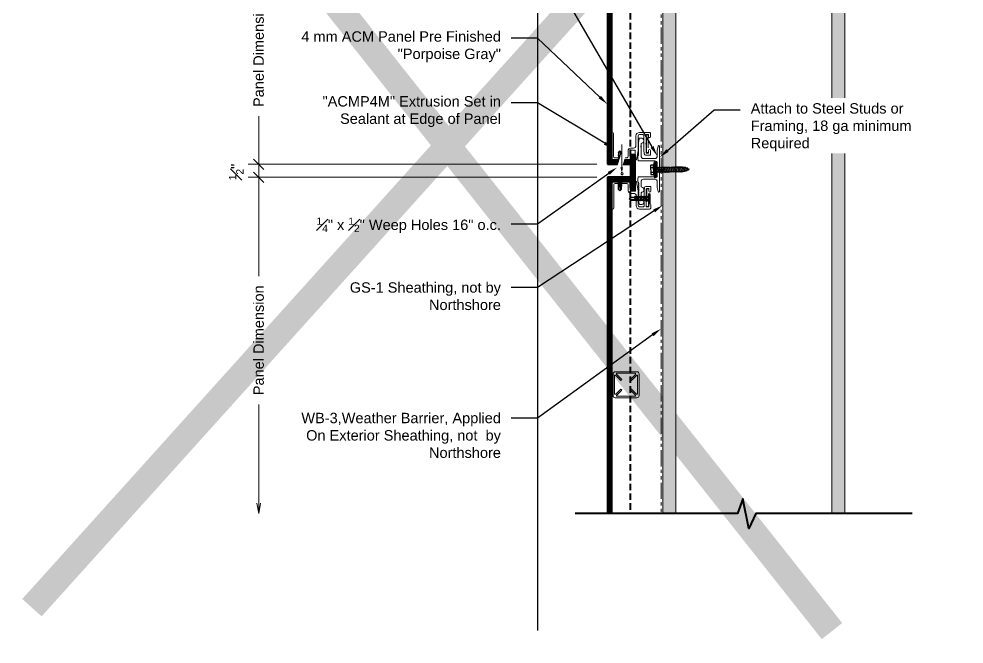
# Model space of a CAD drawing. Header units: inches. Extents: x -301 to 39679, y -468 to 370.
# Drawn here: x 105.8 to 142.13, y -259.43 to -235.39 of the extents above; entities that cross this region are included whole.
import ezdxf
from ezdxf import colors
from ezdxf.entities.mleader import LeaderData, LeaderLine
from ezdxf.math import Vec2, Vec3

# ---------------------------------------------------------------- set-up
doc = ezdxf.new("R2010")
doc.units = ezdxf.units.IN
doc.header["$MEASUREMENT"] = 0
for name, pattern in [('DASHED', [0.75, 0.5, -0.25]), ('DASHED2', [0.375, 0.25, -0.125]), ('PHANTOM2', [1.25, 0.625, -0.125, 0.125, -0.125, 0.125, -0.125])]:
    doc.linetypes.add(name, pattern=pattern)
doc.layers.get('Defpoints').update_dxf_attribs({"color": 3})
for name, color, linetype, lineweight in [('NSE-By_Others', 252, 'Continuous', 0), ('NSE-By_Others_Underlayment', 252, 'PHANTOM2', 13), ('NSE-Call-Outs', 51, 'Continuous', 13), ('NSE-Dimensions', 51, 'Continuous', 13), ('NSE-Furring 01', 30, 'Continuous', 18), ('NSE-Hardware', 111, 'Continuous', 25), ('NSE-Hatch', 253, 'Continuous', 13), ('NSE-Notes', 11, 'Continuous', 40), ('NSE-Panels 01', 1, 'Continuous', 40), ('NSE-Sealant', 143, 'Continuous', 13)]:
    doc.layers.add(name, color=color, linetype=linetype, lineweight=lineweight)
doc.layers.add('NSE-Construction', color=86, linetype='Continuous', plot=False)
doc.layers.add('Wipeouts', color=7, linetype='Continuous')
doc.styles.add('004 - NSSM - Standard', font='arial.ttf', dxfattribs={"height": 0.4})
doc.styles.add('3_0-0_TEXT', font='simplex.shx', dxfattribs={"width": 0.7, "height": 0.375})
doc.styles.add('Anno - NSSM - Standard', font='arial.ttf', dxfattribs={"height": 0.1})
doc.dimstyles.new('$$$FASTENER$$$', dxfattribs={"dimtxt": 0.375, "dimasz": 0, "dimexe": 0, "dimexo": 0, "dimgap": 0, "dimtad": 0, "dimtih": 1, "dimtoh": 1, "dimdec": 4, "dimzin": 3, "dimdsep": 46, "dimlunit": 4, "dimtxsty": '3_0-0_TEXT', "dimblk": 'NONE', "dimcen": 0, "dimclrd": 256, "dimclre": 256, "dimclrt": 256, "dimadec": 0, "dimazin": 0, "dimtfac": 0.375, "dimtdec": 4, "dimtofl": 0, "dimtmove": 1, "dimatfit": 3, "dimldrblk": 'NONE', "dimfxl": 1, "dimtolj": 1, "dimtzin": 0, "dimarcsym": 0})
doc.dimstyles.new('004 - NSSM - Standard$0', dxfattribs={"dimtxt": 0.4, "dimasz": 0.4, "dimexe": 0.4, "dimexo": 0.4, "dimgap": 0.4, "dimtad": 0, "dimdec": 4, "dimzin": 3, "dimdsep": 46, "dimlunit": 5, "dimtxsty": '004 - NSSM - Standard', "dimblk": 'OBLIQUE', "dimcen": 0.4, "dimclrd": 256, "dimclre": 256, "dimclrt": 256, "dimazin": 0, "dimtfac": 0.7, "dimtdec": 4, "dimtmove": 1, "dimatfit": 2, "dimfxl": 1, "dimtfill": 1, "dimtfillclr": 11, "dimfrac": 1, "dimtolj": 1, "dimtzin": 0, "dimlwd": 0, "dimlwe": 0, "dimarcsym": 0})
doc.dimstyles.get("Standard").update_dxf_attribs({"dimtxt": 0.18, "dimasz": 0.18, "dimexe": 0.18, "dimexo": 0.0625, "dimgap": 0.09, "dimtad": 0, "dimtih": 1, "dimtoh": 1, "dimdec": 4, "dimzin": 0, "dimdsep": 46, "dimtxsty": 'Standard', "dimcen": 0.09, "dimadec": 0, "dimazin": 0, "dimtfac": 1, "dimtdec": 4, "dimtofl": 0, "dimtmove": 0, "dimatfit": 3, "dimfxl": 1, "dimtolj": 1, "dimtzin": 0, "dimarcsym": 0})

# ---------------------------------------------------------------- blocks, each defined once
blk = doc.blocks.new('*U38')
h = blk.add_hatch()
h.set_pattern_fill('AR-SAND', color=256, scale=0.125)
h.set_pattern_definition([(37.5, (0, 12.23034), (-0.0078742, 0.240853), [0, -0.19, 0, -0.2125, 0, -0.203125]), (7.5, (0, 12.23034), (0.221222, 0.352768), [0, -0.1025, 0, -0.17125, 0, -0.065625]), (327.5, (-0.15375, 12.23034), (0.3892677, 0.0007074), [0, -0.0625, 0, -0.225, 0, -0.29375]), (317.5, (-0.15375, 12.23034), (0.375766, 0.109709), [0, -0.03125, 0, -0.1475, 0, -0.16875])])
h.paths.add_polyline_path([(0, 0), (0.5, 0), (0.5, 24.23), (0, 24.23)])
blk.add_lwpolyline([(0, 0), (0.5, 0), (0.5, 24.23), (0, 24.23)], close=True)
at = {"layer": 'NSE-Construction', "insert": (0.066, 0.329), "char_height": 0.1, "attachment_point": 1, "style": 'Anno - NSSM - Standard'}
blk.add_mtext_dynamic_manual_height_columns('\\A1;{\\H0.7x;\\S1#2;\\H1.42857x;"}', width=0.38327, gutter_width=0.5, heights=[0], dxfattribs=at)
blk = doc.blocks.new('*U37')
h = blk.add_hatch()
h.set_pattern_fill('AR-SAND', color=256, scale=0.125)
h.set_pattern_definition([(37.5, (0, 13.07862), (-0.0078742, 0.240853), [0, -0.19, 0, -0.2125, 0, -0.203125]), (7.5, (0, 13.07862), (0.221222, 0.352768), [0, -0.1025, 0, -0.17125, 0, -0.065625]), (327.5, (-0.15375, 13.07862), (0.3892677, 0.0007074), [0, -0.0625, 0, -0.225, 0, -0.29375]), (317.5, (-0.15375, 13.07862), (0.375766, 0.1097094), [0, -0.03125, 0, -0.1475, 0, -0.16875])])
h.paths.add_polyline_path([(0, 0), (0.5, 0), (0.5, 25.079), (0, 25.079)])
blk.add_lwpolyline([(0, 0), (0.5, 0), (0.5, 25.079), (0, 25.079)], close=True)
at = {"layer": 'NSE-Construction', "insert": (0.066, 0.329), "char_height": 0.1, "attachment_point": 1, "style": 'Anno - NSSM - Standard'}
blk.add_mtext_dynamic_manual_height_columns('\\A1;{\\H0.7x;\\S1#2;\\H1.42857x;"}', width=0.38327, gutter_width=0.5, heights=[0], dxfattribs=at)
blk = doc.blocks.new('*U40')
at = {"layer": 'NSE-Panels 01'}
h = blk.add_hatch(dxfattribs=at)
h.set_pattern_fill('ANSI31', color=8, scale=0.25)
h.set_pattern_definition([(45, (33.66664, -7.12615), (-0.022097087, 0.022097087), [])])
edge = h.paths.add_edge_path()
edge.add_line((0, 9.802), (0.687, 9.802))
edge.add_line((0, 9.782), (0, 9.939))
edge.add_line((0.855, 9.919), (0, 9.919))
edge.add_line((0.855, 9.919), (0.687, 9.802))
h = blk.add_hatch(dxfattribs=at)
h.set_pattern_fill('ANSI31', color=8, scale=0.25)
h.set_pattern_definition([(45, (33.66664, -9.24677), (-0.022097087, 0.022097087), [])])
h.paths.add_polyline_path([(0.737, 0.03), (0.737, 9.751), (0.855, 9.919), (0.855, -0.138)])
h = blk.add_hatch(dxfattribs=at)
h.set_pattern_fill('ANSI31', color=8, scale=0.25)
h.set_pattern_definition([(45, (33.66664, -5.222796), (-0.022097087, 0.022097087), [])])
edge = h.paths.add_edge_path()
edge.add_line((0.687, -0.02), (0.855, -0.138))
edge.add_line((0.687, -0.02), (0, -0.02))
edge.add_line((0, -0.138), (0.855, -0.138))
edge.add_line((0, -0.157), (0, 0))
at = {"color": 8, "linetype": 'DASHED2'}
blk.add_line((0, 9.782), (0, 0), dxfattribs=at)
at = {"layer": 'NSE-Panels 01'}
for p, q in [((0, 9.782), (0, 9.939)), ((0, 9.939), (0.875, 9.939)), ((0.855, 9.919), (0, 9.919)), ((0, 9.919), (0, 9.802)), ((0.855, 9.919), (0.687, 9.802)), ((0.737, 9.751), (0.855, 9.919)), ((0.855, -0.138), (0.855, 9.919)), ((0.875, 9.939), (0.875, -0.157)), ((0, 9.802), (0.687, 9.802)), ((0.659, 9.782), (0, 9.782)), ((0.687, 9.802), (0.659, 9.782)), ((0.737, 9.751), (0.718, 9.723)), ((0.718, 9.723), (0.718, 0.059)), ((0.737, 0.03), (0.737, 9.751)), ((0, -0.157), (0, 0)), ((0, 0), (0.659, 0)), ((0.718, 0.059), (0.737, 0.03)), ((0.855, -0.138), (0.737, 0.03)), ((0.687, -0.02), (0, -0.02)), ((0, -0.02), (0, -0.138)), ((0, -0.138), (0.855, -0.138)), ((0.875, -0.157), (0, -0.157)), ((0.659, 0), (0.687, -0.02)), ((0.687, -0.02), (0.855, -0.138))]:
    blk.add_line(p, q, dxfattribs=at)
blk = doc.blocks.new('_None')
blk = doc.blocks.new('*U49')
at = {"linetype": 'Continuous'}
blk.add_lwpolyline([(0.642, 1.543), (0.77, 1.543, -0.414214), (0.9, 1.413), (0.9, 1.041, 0.414214), (1, 0.941), (1.109, 0.941, -0.414214), (1.205, 0.845), (1.205, 0.616, 0.414214), (1.255, 0.566), (1.71, 0.566, 0.414214), (1.76, 0.616), (1.76, 1.503, -1), (1.84, 1.503), (1.84, 1.121, -0.302776), (1.827, 1.103, 0.666667), (1.827, 1.08, -0.666667), (1.827, 1.043, 0.666667), (1.827, 1.02, -0.666667), (1.827, 0.983, 0.666667), (1.827, 0.96, -0.666667), (1.827, 0.923, 0.666667), (1.827, 0.9, -0.666667), (1.827, 0.863, 0.666667), (1.827, 0.84, -0.666667), (1.827, 0.803, 0.666667), (1.827, 0.78, -0.666667), (1.827, 0.743, 0.666667), (1.827, 0.72, -0.302776), (1.84, 0.701), (1.84, 0.539, -0.198912), (1.835, 0.528), (1.797, 0.491, -0.198912), (1.786, 0.486), (1.654, 0.486, -0.302776), (1.636, 0.498, 0.666667), (1.612, 0.498, -0.666667), (1.576, 0.498, 0.666667), (1.552, 0.498, -0.666667), (1.516, 0.498, 0.666667), (1.492, 0.498, -0.666667), (1.456, 0.498, 0.666667), (1.432, 0.498, -0.666667), (1.396, 0.498, 0.666667), (1.372, 0.498, -0.666667), (1.336, 0.498, 0.666667), (1.312, 0.498, -0.666667), (1.276, 0.498, 0.666667), (1.252, 0.498, -0.666667), (1.216, 0.498, 0.666667), (1.192, 0.498, -0.302776), (1.174, 0.486), (1.141, 0.486, -0.414214), (1.125, 0.502), (1.125, 0.845, 0.414214), (1.109, 0.861), (0.948, 0.861, 0.414214), (0.932, 0.845), (0.932, 0.58, -0.045635), (0.931, 0.577), (0.917, 0.5, -0.832406), (0.883, 0.5), (0.82, 0.843, -0.045635), (0.82, 0.845), (0.82, 1.413, 0.414214), (0.77, 1.463), (0.642, 1.463, 0.414214), (0.592, 1.413), (0.592, 0.861, -0.01996), (0.592, 0.86), (0.581, 0.719, -0.391021), (0.531, 0.673), (0.354, 0.673, -0.414214), (0.338, 0.689), (0.338, 0.849, -1), (0.418, 0.849), (0.418, 0.769, 0.414214), (0.434, 0.753), (0.496, 0.753, 0.414214), (0.512, 0.769), (0.512, 1.086, -0.262938), (0.52, 1.1, 0.564932), (0.52, 1.125, -0.262938), (0.512, 1.139), (0.512, 1.447, 0.414214), (0.496, 1.463), (0.434, 1.463, 0.414214), (0.418, 1.447), (0.418, 1.383, -1), (0.338, 1.383), (0.338, 1.493, -0.414214), (0.388, 1.543), (0.706, 1.543)], format="xyb", dxfattribs=at)
at = {"linetype": 'DASHED', "lineweight": 0, "transparency": 16777216}
blk.add_lwpolyline([(0.496, 0.772), (0.496, 1.452), (0.434, 1.452), (0.434, 0.772)], close=True, dxfattribs=at)
blk = doc.blocks.new('*U41')
at = {"layer": 'NSE-Panels 01'}
h = blk.add_hatch(dxfattribs=at)
h.set_pattern_fill('ANSI31', color=8, scale=0.25)
h.set_pattern_definition([(45, (33.66664, -3.323375), (-0.022097087, 0.022097087), [])])
edge = h.paths.add_edge_path()
edge.add_line((0, 13.604), (0.687, 13.604))
edge.add_line((0, 13.584), (0, 13.742))
edge.add_line((0.855, 13.722), (0, 13.722))
edge.add_line((0.855, 13.722), (0.687, 13.604))
h = blk.add_hatch(dxfattribs=at)
h.set_pattern_fill('ANSI31', color=8, scale=0.25)
h.set_pattern_definition([(45, (33.66664, 20.888387), (-0.022097087, 0.022097087), [])])
h.paths.add_polyline_path([(0.737, 0.03), (0.737, 13.554), (0.855, 13.722), (0.855, -0.137)])
h = blk.add_hatch(dxfattribs=at)
h.set_pattern_fill('ANSI31', color=8, scale=0.25)
h.set_pattern_definition([(45, (33.66664, -5.222796), (-0.022097087, 0.022097087), [])])
edge = h.paths.add_edge_path()
edge.add_line((0.687, -0.02), (0.855, -0.137))
edge.add_line((0.687, -0.02), (0, -0.02))
edge.add_line((0, -0.137), (0.855, -0.137))
edge.add_line((0, -0.157), (0, 0))
at = {"color": 8, "linetype": 'DASHED2'}
blk.add_line((0, 13.584), (0, 0), dxfattribs=at)
at = {"layer": 'NSE-Panels 01'}
for p, q in [((0, 13.584), (0, 13.742)), ((0, 13.742), (0.875, 13.742)), ((0.855, 13.722), (0, 13.722)), ((0, 13.722), (0, 13.604)), ((0, 13.604), (0.687, 13.604)), ((0.659, 13.584), (0, 13.584)), ((0.687, 13.604), (0.659, 13.584)), ((0.855, 13.722), (0.687, 13.604)), ((0.737, 13.554), (0.718, 13.526)), ((0.718, 13.526), (0.718, 0.059)), ((0.737, 13.554), (0.855, 13.722)), ((0.737, 0.03), (0.737, 13.554)), ((0.855, -0.137), (0.855, 13.722)), ((0.875, 13.742), (0.875, -0.157)), ((0, -0.157), (0, 0)), ((0, 0), (0.659, 0)), ((0.659, 0), (0.687, -0.02)), ((0.718, 0.059), (0.737, 0.03)), ((0.855, -0.137), (0.737, 0.03)), ((0.687, -0.02), (0, -0.02)), ((0, -0.02), (0, -0.137)), ((0, -0.137), (0.855, -0.137)), ((0.875, -0.157), (0, -0.157)), ((0.687, -0.02), (0.855, -0.137))]:
    blk.add_line(p, q, dxfattribs=at)
blk = doc.blocks.new('*U48')
at = {"transparency": 16777216}
blk.add_lwpolyline([(0.798, -0.617), (0.806, -0.625), (0.798, -0.632), (0.806, -0.64), (0.798, -0.647), (0.806, -0.655), (0.798, -0.662), (0.806, -0.67), (0.798, -0.677), (0.806, -0.685), (0.798, -0.692), (0.806, -0.7), (0.798, -0.707), (0.806, -0.715), (0.798, -0.722), (0.806, -0.73), (0.798, -0.737), (0.806, -0.745), (0.798, -0.752), (0.806, -0.76), (0.798, -0.767), (0.806, -0.775), (0.798, -0.782), (0.806, -0.79), (0.798, -0.797), (0.806, -0.805), (0.798, -0.812), (0.806, -0.82), (0.798, -0.827), (0.806, -0.835), (0.798, -0.842), (0.806, -0.85), (0.798, -0.857), (0.806, -0.865), (0.798, -0.872), (0.806, -0.88), (0.798, -0.887), (0.806, -0.895), (0.798, -0.902), (0.806, -0.91), (0.798, -0.917), (0.806, -0.925), (0.798, -0.932), (0.806, -0.94), (0.798, -0.947), (0.806, -0.955), (0.798, -0.962), (0.806, -0.97), (0.798, -0.977), (0.806, -0.985), (0.798, -0.992), (0.806, -1), (0.798, -1.007), (0.806, -1.015), (0.798, -1.022), (0.806, -1.03), (0.798, -1.037), (0.806, -1.045), (0.798, -1.052), (0.806, -1.06), (0.798, -1.067), (0.806, -1.075), (0.798, -1.082), (0.806, -1.09), (0.798, -1.097), (0.806, -1.105), (0.798, -1.112), (0.806, -1.12), (0.798, -1.127), (0.806, -1.135), (0.798, -1.142), (0.806, -1.15), (0.798, -1.157), (0.806, -1.165), (0.806, -1.187), (0.789, -1.35, -0.383421), (0.761, -1.375), (0.716, -1.375, -0.918526), (0.679, -1.179, 0.337188), (0.716, -1.131), (0.716, -0.948, 0.337188), (0.679, -0.9, -0.760886), (0.679, -0.707, 0.337188), (0.716, -0.659), (0.716, -0.497, 0.414214), (0.616, -0.397), (0.19, -0.397, 0.414214), (0.09, -0.497), (0.09, -0.71), (0.055, -0.875, -0.900068), (0, -0.87), (0, -0.015, 1), (0, 0.015), (0, 0.87, -0.900068), (0.055, 0.875), (0.09, 0.71), (0.09, 0.497, 0.414214), (0.19, 0.397), (0.616, 0.397, 0.414214), (0.716, 0.497), (0.716, 0.835, 1), (0.716, 0.855), (0.716, 0.869, 1), (0.716, 0.889), (0.716, 0.943, 0.337188), (0.679, 0.991, -0.873386), (0.706, 1.187), (0.761, 1.187, -0.383421), (0.789, 1.163), (0.806, 1), (0.806, 0.513), (0.836, 0.513), (0.836, 0.397), (0.825, 0.307), (0.19, 0.307, 0.414214), (0.09, 0.207), (0.09, 0.015, 1), (0.09, -0.015), (0.09, -0.207, 0.414214), (0.19, -0.307), (0.825, -0.307), (0.836, -0.397), (0.836, -0.513), (0.806, -0.513), (0.806, -0.55), (0.798, -0.557), (0.806, -0.565), (0.798, -0.572), (0.806, -0.58), (0.798, -0.587), (0.806, -0.595), (0.798, -0.602), (0.806, -0.61)], format="xyb", close=True, dxfattribs=at)
blk = doc.blocks.new('_Oblique')
at = {"color": 0, "linetype": 'ByBlock', "lineweight": -2}
blk.add_line((-0.5, -0.5), (0.5, 0.5), dxfattribs=at)
blk = doc.blocks.new('_Open')
at = {"color": 0, "linetype": 'ByBlock', "lineweight": -2}
for p, q in [((-1, 0.167), (0, 0)), ((-1, -0.167), (0, 0)), ((0, 0), (-1, 0))]:
    blk.add_line(p, q, dxfattribs=at)
blk = doc.blocks.new('*D65')
at = {"layer": 'Defpoints', "color": 0, "transparency": 16777216}
for p in [(115.019, -231.944), (128.419, -231.944), (128.419, -240.979)]:
    blk.add_point(p, dxfattribs=at)
at = {"layer": 'NSE-Dimensions', "lineweight": 0, "transparency": 16777216}
for p, q in [((115.019, -232.344), (115.019, -234.19)), ((115.019, -240.979), (115.019, -239.133)), ((128.019, -240.979), (114.619, -240.979))]:
    blk.add_line(p, q, dxfattribs=at)
at = {"layer": 'NSE-Dimensions', "lineweight": 0, "transparency": 16777216, "xscale": 0.4, "yscale": 0.4, "zscale": 0.4}
for name, p, rotation in [('_Open', (115.019, -231.944), 90), ('_Oblique', (115.019, -240.979), 270)]:
    blk.add_blockref(name, p, dxfattribs=dict(at, rotation=rotation))
at = {"layer": 'NSE-Dimensions', "transparency": 16777216, "insert": (115.019, -236.662), "char_height": 0.4, "attachment_point": 5, "rotation": 90, "style": '004 - NSSM - Standard', "bg_fill": 3, "box_fill_scale": 1.25, "bg_fill_color": 256, "bg_fill_true_color": 13158600, "bg_fill_transparency": 0}
blk.add_mtext('\\A1;Panel Dimension', dxfattribs=at)
blk = doc.blocks.new('*D66')
at = {"layer": 'Defpoints', "color": 0, "transparency": 16777216}
for p in [(128.419, -241.479), (115.019, -254.413), (127.183, -254.413)]:
    blk.add_point(p, dxfattribs=at)
at = {"layer": 'NSE-Dimensions', "lineweight": 0, "transparency": 16777216}
for p, q in [((128.019, -241.479), (114.619, -241.479)), ((115.019, -241.479), (115.019, -245.275)), ((115.019, -254.013), (115.019, -250.217))]:
    blk.add_line(p, q, dxfattribs=at)
at = {"layer": 'NSE-Dimensions', "lineweight": 0, "transparency": 16777216, "xscale": 0.4, "yscale": 0.4, "zscale": 0.4}
for name, p, rotation in [('_Oblique', (115.019, -241.479), 90), ('_Open', (115.019, -254.413), 270)]:
    blk.add_blockref(name, p, dxfattribs=dict(at, rotation=rotation))
at = {"layer": 'NSE-Dimensions', "transparency": 16777216, "insert": (115.019, -247.746), "char_height": 0.4, "attachment_point": 5, "rotation": 90, "style": '004 - NSSM - Standard', "bg_fill": 3, "box_fill_scale": 1.25, "bg_fill_color": 256, "bg_fill_true_color": 13158600, "bg_fill_transparency": 0}
blk.add_mtext('\\A1;Panel Dimension', dxfattribs=at)
blk = doc.blocks.new('*D67')
at = {"layer": 'Defpoints', "color": 0, "transparency": 16777216}
for p in [(128.419, -240.979), (115.019, -241.479), (128.419, -241.479)]:
    blk.add_point(p, dxfattribs=at)
at = {"layer": 'NSE-Dimensions', "lineweight": 0, "transparency": 16777216}
for p, q in [((115.019, -240.979), (115.019, -240.579)), ((128.019, -240.979), (114.619, -240.979)), ((115.019, -240.979), (115.019, -241.479)), ((128.019, -241.479), (114.619, -241.479)), ((115.019, -241.479), (115.019, -241.879))]:
    blk.add_line(p, q, dxfattribs=at)
at = {"layer": 'NSE-Dimensions', "lineweight": 0, "transparency": 16777216, "xscale": 0.4, "yscale": 0.4, "zscale": 0.4}
for p, rotation in [((115.019, -240.979), 270), ((115.019, -241.479), 90)]:
    blk.add_blockref('_Oblique', p, dxfattribs=dict(at, rotation=rotation))
at = {"layer": 'NSE-Dimensions', "transparency": 16777216, "insert": (114.157, -241.274), "char_height": 0.4, "attachment_point": 5, "rotation": 90, "style": '004 - NSSM - Standard', "bg_fill": 3, "box_fill_scale": 1.25, "bg_fill_color": 256, "bg_fill_true_color": 13158600, "bg_fill_transparency": 0}
blk.add_mtext('\\A1;{\\H0.7x;\\S1#2;}"', dxfattribs=at)
blk = doc.blocks.new('*U26')
at = {"layer": 'NSE-Panels 01', "lineweight": 0}
h = blk.add_hatch(dxfattribs=at)
h.set_pattern_fill('ANSI31', color=8, scale=0.25, angle=180, style=0)
h.set_pattern_definition([(225, (-105.01731, -112.37438), (0.022097087, -0.022097087), [])])
h.paths.add_polyline_path([(0.02, 1.375), (0.1375, 1.375), (0.1375, 0), (0.02, 0)])
at = {"layer": 'NSE-Panels 01'}
for p, q in [((0.02, 0), (0, 0)), ((0.1375, 0), (0.1575, 0))]:
    blk.add_line(p, q, dxfattribs=at)
for points in [[(0, 1.375), (0.1575, 1.375), (0.1575, 0), (0, 0)], [(0.02, 1.375), (0.1375, 1.375), (0.1375, 0), (0.02, 0)]]:
    blk.add_lwpolyline(points, close=True, dxfattribs=at)
blk = doc.blocks.new('*U44')
blk.add_wipeout([(-6.558, 0), (-0.315, 0), (-0.112, 0.569), (0.112, -0.569), (0.383, 0), (6.39, 0), (6.39, -3), (-6.558, -2.969)]).dxf.layer = 'Wipeouts'
blk.add_lwpolyline([(6.39, 0), (0.383, 0), (0.112, -0.569), (-0.112, 0.569), (-0.315, 0), (-6.558, 0)])
blk = doc.blocks.new('*U50')
for points in [[(-0.417, -0.5, -0.414214), (-0.5, -0.417), (-0.5, 0.417, -0.414214), (-0.417, 0.5), (0.417, 0.5, -0.414214), (0.5, 0.417), (0.5, -0.417, -0.414214), (0.417, -0.5)], [(0.177, -0.216), (0.359, -0.398, -0.668179), (0.34, -0.445), (-0.34, -0.445, -0.668179), (-0.359, -0.398), (-0.177, -0.216, 1), (-0.216, -0.177), (-0.398, -0.359, -0.668179), (-0.445, -0.34), (-0.445, 0.34, -0.668179), (-0.398, 0.359), (-0.216, 0.177, 1), (-0.177, 0.216), (-0.359, 0.398, -0.668179), (-0.34, 0.445), (0.34, 0.445, -0.668179), (0.359, 0.398), (0.177, 0.216, 1), (0.216, 0.177), (0.398, 0.359, -0.668179), (0.445, 0.34), (0.445, -0.34, -0.668179), (0.398, -0.359), (0.216, -0.177, 1)]]:
    blk.add_lwpolyline(points, format="xyb", close=True)
blk = doc.blocks.new('*U51')
at = {"layer": 'NSE-Sealant', "linetype": 'ByBlock', "lineweight": -2}
h = blk.add_hatch(dxfattribs=at)
h.set_pattern_fill('ANSI31', color=0, scale=0.5)
h.set_pattern_definition([(45, (0.610414, 0.5), (-0.044194, 0.044194), [])])
edge = h.paths.add_edge_path()
edge.add_arc((0.798, 0.031), 0.0313, 269.4022, 450.5978)
edge.add_line((0.798, 0.063), (0, 0.063))
edge.add_arc((0, 0.031), 0.0313, 89.4022, 270.5978)
edge.add_line((0, 0), (0.798, 0))
at = {"layer": 'NSE-Sealant', "color": 0, "linetype": 'ByBlock', "lineweight": -2}
for p, q in [((0, 0.063), (0.798, 0.063)), ((0.798, 0), (0, 0))]:
    blk.add_line(p, q, dxfattribs=at)
for centre, start, end in [((0, 0.031), 89.4022, 270.5978), ((0.798, 0.031), 269.4022, 90.5978)]:
    blk.add_arc(centre, 0.0313, start, end, dxfattribs=at)
blk = doc.blocks.new('*U30')
blk.add_lwpolyline([(0.035, -0.125), (0.035, 0.125), (0.052, 0.125), (0.052, -0.125)], close=True)
for points in [[(0.052, 0.11), (0.136, 0.05), (0.5, 0.05), (0.552, 0), (0.5, -0.05), (0.136, -0.05), (0.052, -0.11), (0.052, 0.11)], [(0.5, 0.05), (0.402, 0.029), (0.373, 0), (0.402, -0.029), (0.5, -0.05)], [(0.402, 0.029), (0.552, 0)]]:
    blk.add_leader(points, dimstyle='$$$FASTENER$$$')
at = {"has_arrowhead": 0}
for points in [[(0.143, 0.05), (0.148, 0.069), (0.184, -0.063), (0.187, -0.051)], [(0.175, 0.05), (0.18, 0.069), (0.215, -0.063), (0.218, -0.051)], [(0.206, 0.05), (0.211, 0.069), (0.246, -0.063), (0.25, -0.051)], [(0.237, 0.05), (0.242, 0.069), (0.278, -0.063), (0.281, -0.051)], [(0.268, 0.05), (0.273, 0.069), (0.309, -0.063), (0.312, -0.051)], [(0.3, 0.05), (0.305, 0.069), (0.34, -0.063), (0.343, -0.051)], [(0.331, 0.05), (0.336, 0.069), (0.371, -0.063), (0.375, -0.051)], [(0.362, 0.05), (0.367, 0.069), (0.403, -0.063), (0.406, -0.051)], [(0.136, 0), (0.153, -0.063), (0.156, -0.051)]]:
    blk.add_leader(points, dimstyle='$$$FASTENER$$$', dxfattribs=at)
blk = doc.blocks.new('*U29')
for p, q in [((-0.167, 0.09), (-0.077, 0.09)), ((-0.054, 0.185), (-0.028, 0.309)), ((-0.167, -0.09), (-0.077, -0.09)), ((-0.054, -0.175), (-0.028, -0.309))]:
    blk.add_line(p, q)
for points in [[(-0.077, 0.18), (-0.167, 0.18, 0.414214), (-0.179, 0.168), (-0.179, -0.168, 0.414214), (-0.167, -0.18), (-0.077, -0.18)], [(-0.179, 0.103, 0.414214), (-0.167, 0.09, 0.414214), (-0.179, 0.078)], [(-0.179, -0.078, 0.414214), (-0.167, -0.09, 0.414214), (-0.179, -0.103)]]:
    blk.add_lwpolyline(points, format="xyb")
for points in [[(-0.054, 0.196), (-0.077, 0.196), (-0.077, -0.196), (-0.054, -0.196)], [(0, -0.309), (-0.028, -0.309), (-0.028, 0.309), (0, 0.309)]]:
    blk.add_lwpolyline(points, close=True)
blk.add_lwpolyline([(0, 0.29), (0.052, 0.29), (0.052, -0.29), (0, -0.29)])
blk.add_leader([(0.052, 0.08), (1.015, 0.08), (1.031, 0.079), (1.08, 0.072), (1.095, 0.07), (1.146, 0.059), (1.162, 0.054), (1.214, 0.038), (1.231, 0.032), (1.302, 0), (1.259, -0.02), (1.246, -0.026), (1.203, -0.042), (1.189, -0.046), (1.145, -0.059), (1.131, -0.062), (1.087, -0.071), (1.072, -0.074), (1.015, -0.08), (0.052, -0.08), (0.052, 0.08)], dimstyle='$$$FASTENER$$$')
at = {"has_arrowhead": 0}
for points in [[(0.078, 0.08), (0.085, 0.108), (0.143, -0.108), (0.151, -0.08)], [(0.14, 0.08), (0.148, 0.108), (0.206, -0.108), (0.213, -0.08)], [(0.203, 0.08), (0.21, 0.108), (0.268, -0.108), (0.276, -0.08)], [(0.265, 0.08), (0.273, 0.108), (0.331, -0.108), (0.338, -0.08)], [(0.328, 0.08), (0.335, 0.108), (0.393, -0.108), (0.401, -0.08)], [(0.39, 0.08), (0.398, 0.108), (0.456, -0.108), (0.463, -0.08)], [(0.453, 0.08), (0.46, 0.108), (0.518, -0.108), (0.526, -0.08)], [(0.515, 0.08), (0.523, 0.108), (0.581, -0.108), (0.588, -0.08)], [(0.578, 0.08), (0.585, 0.108), (0.643, -0.108), (0.651, -0.08)], [(0.64, 0.08), (0.648, 0.108), (0.706, -0.108), (0.713, -0.08)], [(0.703, 0.08), (0.71, 0.108), (0.768, -0.108), (0.776, -0.08)], [(0.765, 0.08), (0.773, 0.108), (0.831, -0.108), (0.838, -0.08)], [(0.828, 0.08), (0.835, 0.108), (0.893, -0.108), (0.901, -0.08)], [(0.89, 0.08), (0.898, 0.108), (0.956, -0.108), (0.963, -0.08)], [(0.953, 0.08), (0.96, 0.108), (1.018, -0.108), (1.026, -0.08)], [(1.015, 0.08), (1.023, 0.108), (1.079, -0.099), (1.087, -0.071)], [(1.08, 0.072), (1.087, 0.1), (1.138, -0.087), (1.145, -0.059)], [(1.146, 0.059), (1.153, 0.087), (1.195, -0.07), (1.203, -0.042)], [(1.214, 0.038), (1.221, 0.066), (1.252, -0.048), (1.259, -0.02)], [(0.052, 0), (0.081, -0.108), (0.088, -0.08)]]:
    blk.add_leader(points, dimstyle='$$$FASTENER$$$', dxfattribs=at)
blk = doc.blocks.new('*U31')
for points in [[(-0.011, 0.18), (-0.011, -0.18)], [(0.052, -0.18), (0.052, 0.18)]]:
    blk.add_lwpolyline(points)
for centre, start, end in [((0.02, 0.117), 63.732, 116.268), ((0.02, -0.117), 243.732, 296.268)]:
    blk.add_arc(centre, 0.0706, start, end)
for points in [[(0.052, 0.065), (0.735, 0.065), (0.802, 0), (0.735, -0.065), (0.052, -0.065), (0.052, 0.065)], [(0.735, 0.065), (0.607, 0.037), (0.569, 0), (0.607, -0.037), (0.735, -0.065)], [(0.607, 0.037), (0.802, 0)]]:
    blk.add_leader(points, dimstyle='$$$FASTENER$$$')
at = {"has_arrowhead": 0}
for points in [[(0.081, 0.065), (0.089, 0.095), (0.14, -0.095), (0.148, -0.065)], [(0.143, 0.065), (0.151, 0.095), (0.202, -0.095), (0.21, -0.065)], [(0.206, 0.065), (0.214, 0.095), (0.265, -0.095), (0.273, -0.065)], [(0.268, 0.065), (0.276, 0.095), (0.327, -0.095), (0.335, -0.065)], [(0.331, 0.065), (0.339, 0.095), (0.39, -0.095), (0.398, -0.065)], [(0.393, 0.065), (0.401, 0.095), (0.452, -0.095), (0.46, -0.065)], [(0.456, 0.065), (0.464, 0.095), (0.515, -0.095), (0.523, -0.065)], [(0.518, 0.065), (0.526, 0.095), (0.577, -0.095), (0.585, -0.065)], [(0.052, 0), (0.077, -0.095), (0.085, -0.065)]]:
    blk.add_leader(points, dimstyle='$$$FASTENER$$$', dxfattribs=at)
blk = doc.blocks.new('weep')
at = {"color": 143}
blk.add_lwpolyline([(-0.407, -0.335, -0.391336), (-0.435, -0.279), (-0.463, -0.356, 2.414214), (-0.413, -0.332)], format="xyb", dxfattribs=at)
blk.add_wipeout([(-0.598, -0.049), (-0.462, 0.388), (-0.275, 0.388), (-0.41, -0.049)])
at = {"color": 8, "linetype": 'Continuous'}
blk.add_leader([(-0.436, -0.246), (-0.436, 0.596)], dimstyle='Standard', override={"dimscale": 1, "dimasz": 0.125, "dimgap": 0.4, "dimtad": 0, "dimclrd": 9, "dimldrblk": 'Open30'}, dxfattribs=at)

msp = doc.modelspace()

# ---------------------------------------------------------------- linework, layer by layer
at = {"layer": 'NSE-By_Others_Underlayment'}
msp.add_line((130.48177, -231.97309), (130.48177, -254.41255), dxfattribs=at)
at = {"layer": 'NSE-Construction'}
msp.add_line((125.72863, -232.68873), (125.72863, -258.90222), dxfattribs=at)

# ---------------------------------------------------------------- block references
at = {"layer": 'NSE-By_Others', "rotation": 180}
for name, p in [('*U37', (137.55208, -230.92702)), ('*U38', (131.05208, -231.19314))]:
    msp.add_blockref(name, p, dxfattribs=at)
at = {"layer": 'NSE-Furring 01', "xscale": -1}
msp.add_blockref('*U49', (130.41899, -241.29803), dxfattribs=at)
at = {"layer": 'NSE-Hardware', "xscale": -1, "rotation": 270}
msp.add_blockref('*U30', (128.90274, -241.01484), dxfattribs=at)
at = {"layer": 'NSE-Hardware'}
for name, p, rotation in [('*U29', (130.26279, -241.18768), 0.9456896991904782), ('*U31', (130.05939, -242.30276), 180)]:
    msp.add_blockref(name, p, dxfattribs=dict(at, rotation=rotation))
at = {"layer": 'NSE-Panels 01', "xscale": -1}
msp.add_blockref('*U40', (129.29399, -240.82182), dxfattribs=at)

# ---------------------------------------------------------------- next in the draw order: leaders
at = {"layer": 'NSE-Call-Outs'}
ml = msp.add_multileader_mtext('Standard', dxfattribs=at)
ml.set_content('"ACMP4M" Extrusion Set in Sealant at Edge of Panel', color=256, style='004 - NSSM - Standard')
ml.set_leader_properties(color=256)
ml.build(insert=Vec2(0, 0))
ml.multileader.update_dxf_attribs({"dogleg_length": 1, "arrow_head_size": 0.4})
ctx = ml.context
ctx.base_point, ctx.char_height, ctx.arrow_head_size, ctx.landing_gap_size, ctx.plane_origin = Vec3(117.13655, -238.61526), 0.4, 0.4, 0.4, Vec3(104.09189, -218.91924)
ctx.text_align_type = 2
notes = []
notes.append((ctx, [(1, (1, 1, 0), (125.72863, -238.61526), (-1, 0), 1, [(0, [(128.65948, -240.37203)], 0, [])])]))
ctx.mtext.insert, ctx.mtext.width, ctx.mtext.defined_height, ctx.mtext.alignment, ctx.mtext.flow_direction = Vec3(124.32863, -238.35646), 8, 0.24183, 3, 5
ctx.mtext.has_bg_fill, ctx.mtext.bg_color, ctx.mtext.bg_scale_factor, ctx.mtext.bg_transparency, ctx.mtext.use_window_bg_color = 1, -1027028792, 1.5, 0, 1
ml = msp.add_multileader_mtext('Standard', dxfattribs=at)
ml.set_content('\\A1;{\\H0.7x;\\S1#4;\\H1.4286x;" x \\H0.7x;\\S1#2;\\H1.42857x;" Weep Holes 16" o.c.}', color=256, style='004 - NSSM - Standard')
ml.set_leader_properties(color=256)
ml.build(insert=Vec2(0, 0))
ml.multileader.update_dxf_attribs({"dogleg_length": 1, "arrow_head_size": 0.4})
ctx = ml.context
ctx.base_point, ctx.char_height, ctx.arrow_head_size, ctx.landing_gap_size, ctx.plane_origin = Vec3(116.95093, -243.27991), 0.4, 0.4, 0.4, Vec3(112.86219, -247.10172)
ctx.text_align_type = 2
notes.append((ctx, [(0, (1, 1, 0), (125.72863, -243.27991), (-1, 0), 1, [(0, [(128.79783, -241.09515)], 0, [])])]))
ctx.mtext.insert, ctx.mtext.width, ctx.mtext.defined_height, ctx.mtext.alignment, ctx.mtext.flow_direction = Vec3(124.32863, -243.02438), 8, 0.14021, 3, 5
ctx.mtext.has_bg_fill, ctx.mtext.bg_color, ctx.mtext.bg_scale_factor, ctx.mtext.bg_transparency, ctx.mtext.use_window_bg_color = 1, -1027028792, 1.5, 0, 1
for ctx, leaders in notes:
    for number, flags, end, landing, length, lines in leaders:
        leader = LeaderData()
        leader.index, (leader.has_last_leader_line, leader.has_dogleg_vector, leader.attachment_direction) = number, flags
        leader.last_leader_point, leader.dogleg_vector, leader.dogleg_length = Vec3(end), Vec3(landing), length
        for number, points, colour, breaks in lines:
            line = LeaderLine()
            line.index, line.vertices, line.color, line.breaks = number, Vec3.list(points), colors.encode_raw_color(colour), breaks
            leader.lines.append(line)
        ctx.leaders.append(leader)

# ---------------------------------------------------------------- next in the draw order: block references
at = {"layer": 'NSE-Furring 01', "rotation": 180}
msp.add_blockref('*U49', (130.42835, -241.15452), dxfattribs=at)
at = {"layer": 'NSE-Hardware', "rotation": 270}
msp.add_blockref('*U30', (128.90274, -241.44464), dxfattribs=at)
at = {"layer": 'NSE-Panels 01', "xscale": -1}
msp.add_blockref('*U41', (129.29399, -255.22124), dxfattribs=at)

# ---------------------------------------------------------------- next in the draw order: leaders
at = {"layer": 'NSE-Call-Outs'}
ml = msp.add_multileader_mtext('Standard', dxfattribs=at)
ml.set_content('6" "ACMFCM" Extrusion @ 16" o.c., Attached w/ (2) #12 Blazer Tri-Seal Long Life Coated Screws', color=256, style='004 - NSSM - Standard')
ml.set_leader_properties(color=256)
ml.build(insert=Vec2(0, 0))
ml.multileader.update_dxf_attribs({"dogleg_length": 1, "arrow_head_size": 0.4})
ctx = ml.context
ctx.base_point, ctx.char_height, ctx.arrow_head_size, ctx.landing_gap_size, ctx.plane_origin = Vec3(116.14364, -232.68873), 0.4, 0.4, 0.4, Vec3(109.42321, -221.31479)
ctx.text_align_type = 2
notes = []
notes.append((ctx, [(0, (1, 1, 0), (125.72863, -232.68873), (-1, 0), 1, [(0, [(130.33835, -240.65727)], 0, [])])]))
ctx.mtext.insert, ctx.mtext.width, ctx.mtext.defined_height, ctx.mtext.alignment, ctx.mtext.flow_direction = Vec3(124.32863, -232.48532), 8, 1.29992, 3, 5
ctx.mtext.has_bg_fill, ctx.mtext.bg_color, ctx.mtext.bg_scale_factor, ctx.mtext.bg_transparency, ctx.mtext.use_window_bg_color = 1, -1027028792, 1.5, 0, 1
for ctx, leaders in notes:
    for number, flags, end, landing, length, lines in leaders:
        leader = LeaderData()
        leader.index, (leader.has_last_leader_line, leader.has_dogleg_vector, leader.attachment_direction) = number, flags
        leader.last_leader_point, leader.dogleg_vector, leader.dogleg_length = Vec3(end), Vec3(landing), length
        for number, points, colour, breaks in lines:
            line = LeaderLine()
            line.index, line.vertices, line.color, line.breaks = number, Vec3.list(points), colors.encode_raw_color(colour), breaks
            leader.lines.append(line)
        ctx.leaders.append(leader)

# ---------------------------------------------------------------- next in the draw order: block references
at = {"layer": 'NSE-Furring 01', "xscale": -1}
msp.add_blockref('*U48', (130.42835, -241.15452), dxfattribs=at)
at = {"layer": 'NSE-Hatch'}
msp.add_blockref('weep', (129.41057, -240.97694), dxfattribs=at)
at = {"layer": 'NSE-Panels 01', "rotation": 180}
msp.add_blockref('*U26', (129.47884, -240.59536), dxfattribs=at)

# ---------------------------------------------------------------- next in the draw order: dimensions: what is measured, and where the dimension line sits
at = {"layer": 'NSE-Dimensions'}
dim = msp.add_linear_dim(base=(115.01871, -231.94437), p1=(128.41899, -240.97932), p2=(128.41899, -231.94437), angle=90, text='Panel Dimension', dimstyle='004 - NSSM - Standard$0', override={"dimpost": '"', "dimblk1": 'Oblique', "dimblk2": 'Open', "dimsah": 1, "dimse2": 1, "dimsd2": 0}, dxfattribs=at)
dim.commit()
dim.dimension.update_dxf_attribs({"geometry": '*D65', "text_midpoint": (115.01871, -236.66185), "text_rotation": 90})

# ---------------------------------------------------------------- next in the draw order: dimensions: what is measured, and where the dimension line sits
dim = msp.add_linear_dim(base=(115.01871, -254.41255), p1=(128.41899, -241.47932), p2=(127.18317, -254.41255), angle=270, text='Panel Dimension', dimstyle='004 - NSSM - Standard$0', override={"dimpost": '"', "dimblk1": 'Oblique', "dimblk2": 'Open', "dimsah": 1, "dimse2": 1, "dimsd2": 0}, dxfattribs=at)
dim.commit()
dim.dimension.update_dxf_attribs({"geometry": '*D66', "text_midpoint": (115.01871, -247.74593), "text_rotation": 90})

# ---------------------------------------------------------------- next in the draw order: leaders
at = {"layer": 'NSE-Call-Outs'}
ml = msp.add_multileader_mtext('Standard', dxfattribs=at)
ml.set_content('4 mm ACM Panel Pre Finished "Porpoise Gray"', color=256, style='004 - NSSM - Standard')
ml.set_leader_properties(color=256)
ml.build(insert=Vec2(0, 0))
ml.multileader.update_dxf_attribs({"dogleg_length": 1, "arrow_head_size": 0.4})
ctx = ml.context
ctx.base_point, ctx.char_height, ctx.arrow_head_size, ctx.landing_gap_size, ctx.plane_origin = Vec3(116.30544, -236.12253), 0.4, 0.4, 0.4, Vec3(107.12753, -221.47998)
ctx.text_align_type = 2
notes = []
notes.append((ctx, [(0, (1, 1, 0), (125.72863, -236.12253), (-1, 0), 1, [(0, [(128.41899, -238.66667)], 0, [])])]))
ctx.mtext.insert, ctx.mtext.width, ctx.mtext.defined_height, ctx.mtext.alignment, ctx.mtext.flow_direction = Vec3(124.32863, -235.86373), 8, 1.61676, 3, 5
ctx.mtext.has_bg_fill, ctx.mtext.bg_color, ctx.mtext.bg_scale_factor, ctx.mtext.bg_transparency, ctx.mtext.use_window_bg_color = 1, -1027028792, 1.5, 0, 1
ml = msp.add_multileader_mtext('Standard', dxfattribs=at)
ml.set_content('\\A1;Attach to Steel Studs or Framing, 18 ga minimum Required', color=256, style='004 - NSSM - Standard')
ml.set_leader_properties(color=256)
ml.build(insert=Vec2(0, 0))
ml.multileader.update_dxf_attribs({"has_text_frame": 1, "dogleg_length": 1, "arrow_head_size": 0.4})
ctx = ml.context
ctx.base_point, ctx.char_height, ctx.arrow_head_size, ctx.landing_gap_size, ctx.plane_origin = Vec3(133.52921, -238.88389), 0.4, 0.4, 0.4, Vec3(122.40023, -239.33468)
notes.append((ctx, [(1, (1, 1, 0), (132.52921, -238.88389), (1, 0), 1, [(0, [(130.42835, -240.71221)], 0, [])])]))
ctx.mtext.insert, ctx.mtext.width, ctx.mtext.defined_height, ctx.mtext.flow_direction = Vec3(133.92921, -238.62836), 8, 1.05506, 5
ctx.mtext.has_bg_fill, ctx.mtext.bg_color, ctx.mtext.bg_scale_factor, ctx.mtext.bg_transparency, ctx.mtext.use_window_bg_color = 1, -1027028792, 1.5, 0, 1
for ctx, leaders in notes:
    for number, flags, end, landing, length, lines in leaders:
        leader = LeaderData()
        leader.index, (leader.has_last_leader_line, leader.has_dogleg_vector, leader.attachment_direction) = number, flags
        leader.last_leader_point, leader.dogleg_vector, leader.dogleg_length = Vec3(end), Vec3(landing), length
        for number, points, colour, breaks in lines:
            line = LeaderLine()
            line.index, line.vertices, line.color, line.breaks = number, Vec3.list(points), colors.encode_raw_color(colour), breaks
            leader.lines.append(line)
        ctx.leaders.append(leader)

# ---------------------------------------------------------------- next in the draw order: block references
at = {"layer": 'NSE-Notes'}
msp.add_blockref('*U44', (133.74091, -254.41255), dxfattribs=at)

# ---------------------------------------------------------------- next in the draw order: dimensions: what is measured, and where the dimension line sits
at = {"layer": 'NSE-Dimensions'}
dim = msp.add_linear_dim(base=(115.01871, -241.47932), p1=(128.41899, -240.97932), p2=(128.41899, -241.47932), angle=90, dimstyle='004 - NSSM - Standard$0', override={"dimpost": '"'}, dxfattribs=at)
dim.commit()
dim.dimension.update_dxf_attribs({"geometry": '*D67', "text_midpoint": (114.1565, -241.27438), "dimtype": 160})

# ---------------------------------------------------------------- next in the draw order: leaders
at = {"layer": 'NSE-Call-Outs'}
ml = msp.add_multileader_mtext('Standard', dxfattribs=at)
ml.set_content('\\A1;GS-1 Sheathing, not by Northshore', color=256, style='004 - NSSM - Standard')
ml.set_leader_properties(color=256)
ml.build(insert=Vec2(0, 0))
ml.multileader.update_dxf_attribs({"dogleg_length": 1, "arrow_head_size": 0.4})
ctx = ml.context
ctx.base_point, ctx.char_height, ctx.arrow_head_size, ctx.landing_gap_size, ctx.plane_origin = Vec3(118.15428, -245.71829), 0.4, 0.4, 0.4, Vec3(112.86219, -249.5401)
ctx.text_align_type = 2
notes = []
notes.append((ctx, [(0, (1, 1, 0), (125.72863, -245.71829), (-1, 0), 1, [(0, [(130.55208, -242.55171)], 0, [])])]))
ctx.mtext.insert, ctx.mtext.width, ctx.mtext.defined_height, ctx.mtext.alignment, ctx.mtext.flow_direction = Vec3(124.32863, -245.51502), 8, 0.14021, 3, 5
ctx.mtext.has_bg_fill, ctx.mtext.bg_color, ctx.mtext.bg_scale_factor, ctx.mtext.bg_transparency, ctx.mtext.use_window_bg_color = 1, -1027028792, 1.5, 0, 1
ml = msp.add_multileader_mtext('Standard', dxfattribs=at)
ml.set_content('\\A1;WB-3,Weather Barrier, Applied On Exterior Sheathing, not  by Northshore', color=256, style='004 - NSSM - Standard')
ml.set_leader_properties(color=256)
ml.build(insert=Vec2(0, 0))
ml.multileader.update_dxf_attribs({"dogleg_length": 1, "arrow_head_size": 0.4})
ctx = ml.context
ctx.base_point, ctx.char_height, ctx.arrow_head_size, ctx.landing_gap_size, ctx.plane_origin = Vec3(116.30517, -250.73781), 0.4, 0.4, 0.4, Vec3(112.86219, -254.55963)
ctx.text_align_type = 2
notes.append((ctx, [(0, (1, 1, 0), (125.72863, -250.73781), (-1, 0), 1, [(0, [(130.48177, -247.3018)], 0, [])])]))
ctx.mtext.insert, ctx.mtext.width, ctx.mtext.defined_height, ctx.mtext.alignment, ctx.mtext.flow_direction = Vec3(124.32863, -250.53454), 8, 0.14021, 3, 5
ctx.mtext.has_bg_fill, ctx.mtext.bg_color, ctx.mtext.bg_scale_factor, ctx.mtext.bg_transparency, ctx.mtext.use_window_bg_color = 1, -1027028792, 1.5, 0, 1
for ctx, leaders in notes:
    for number, flags, end, landing, length, lines in leaders:
        leader = LeaderData()
        leader.index, (leader.has_last_leader_line, leader.has_dogleg_vector, leader.attachment_direction) = number, flags
        leader.last_leader_point, leader.dogleg_vector, leader.dogleg_length = Vec3(end), Vec3(landing), length
        for number, points, colour, breaks in lines:
            line = LeaderLine()
            line.index, line.vertices, line.color, line.breaks = number, Vec3.list(points), colors.encode_raw_color(colour), breaks
            leader.lines.append(line)
        ctx.leaders.append(leader)

# ---------------------------------------------------------------- next in the draw order: linework, layer by layer
at = {"layer": 'NSE-Construction', "const_width": 1}
for points in [[(106.3045, -258.02824), (140.55696, -219.98195)], [(106.40467, -220.18219), (137.05157, -258.92933)]]:
    msp.add_lwpolyline(points, dxfattribs=at)

# ---------------------------------------------------------------- next in the draw order: block references
at = {"layer": 'NSE-Furring 01', "xscale": -1}
msp.add_blockref('*U50', (129.13899, -249.45597), dxfattribs=at)
at = {"layer": 'NSE-Sealant', "rotation": 270}
msp.add_blockref('*U51', (128.57649, -249.04391), dxfattribs=at)

doc.saveas('drawing.dxf')
